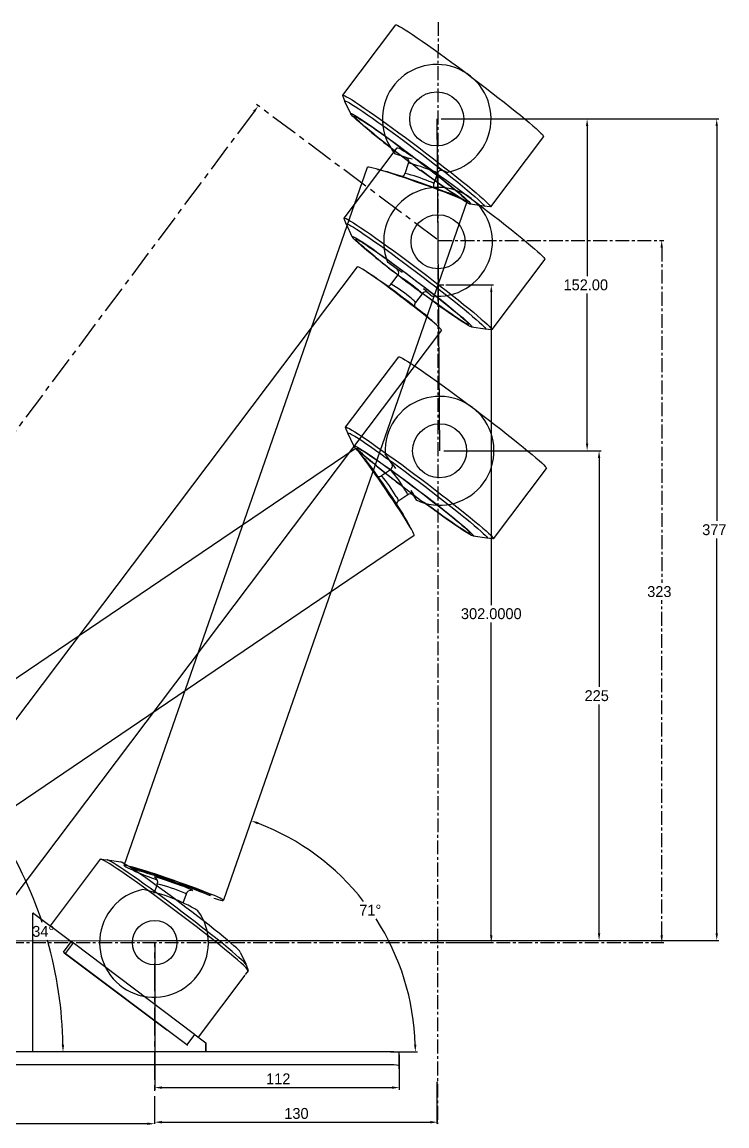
# Model space of a CAD drawing. Extents: x -89 to 462, y -117 to 423.
# Drawn here: x 138 to 462, y -84 to 423 of the extents above; entities that cross this region are included whole.
import ezdxf

# ---------------------------------------------------------------- set-up
doc = ezdxf.new("R2010")
doc.units = 0
doc.header["$MEASUREMENT"] = 0
doc.header["$PDSIZE"] = -1
doc.linetypes.add('CENTER', pattern=[10.16, 6.35, -1.27, 1.27, -1.27])
doc.linetypes.add('CENTERX2', pattern=[20.32, 12.7, -2.54, 2.54, -2.54])
doc.layers.get('0').update_dxf_attribs({"linetype": 'CONTINUOUS'})
doc.layers.get('DEFPOINTS').update_dxf_attribs({"linetype": 'CONTINUOUS'})
doc.dimstyles.new('ISO-25', dxfattribs={"dimtxt": 2.5, "dimasz": 2.5, "dimexe": 1.25, "dimexo": 0.625, "dimtad": 1, "dimdsep": 46, "dimtxsty": 'STANDARD', "dimcen": 2.5, "dimadec": 0, "dimazin": 0, "dimtfac": 1, "dimtmove": 2, "dimatfit": 3, "dimfxl": 1, "dimtolj": 1, "dimtzin": 0, "dimarcsym": 0})

# ---------------------------------------------------------------- blocks, each defined once
blk = doc.blocks.new('*D22')
at = {"color": 0}
for p, q in [((331.51, 225.93), (403.82, 225.93)), ((402.82, 222.63), (402.82, 117.49)), ((402.82, 4.3), (402.82, 109.44)), ((200.57, 1), (403.82, 1))]:
    blk.add_line(p, q, dxfattribs=at)
for points in [[(403.37, 222.63), (402.27, 222.63), (402.82, 225.93)], [(402.27, 4.3), (403.37, 4.3), (402.82, 1)]]:
    blk.add_solid(points, dxfattribs=at)
at = {"layer": 'DEFPOINTS', "color": 0}
for p in [(330.51, 225.93), (199.57, 1), (402.82, 1)]:
    blk.add_point(p, dxfattribs=at)
at = {"color": 0, "linetype": 'Continuous'}
blk.add_text('225', height=5, dxfattribs=at).set_placement((396.15, 110.96))
blk = doc.blocks.new('*D23')
at = {"color": 0, "linetype": 'CENTER'}
for p, q in [((329.02, 322.55), (432.59, 322.55)), ((431.59, 319.24), (431.59, 165.3)), ((431.59, 3.3), (431.59, 157.25)), ((0, 0), (432.59, 0))]:
    blk.add_line(p, q, dxfattribs=at)
at = {"color": 0}
for points in [[(432.15, 319.24), (431.04, 319.24), (431.59, 322.55)], [(431.04, 3.3), (432.15, 3.3), (431.59, 0)]]:
    blk.add_solid(points, dxfattribs=at)
at = {"layer": 'DEFPOINTS', "color": 0}
for p in [(328.02, 322.55), (-1, 0), (431.59, 0)]:
    blk.add_point(p, dxfattribs=at)
at = {"color": 0, "linetype": 'Continuous'}
blk.add_text('323', height=5, dxfattribs=at).set_placement((424.93, 158.77))
blk = doc.blocks.new('*D24')
at = {"color": 0}
for p, q in [((330.19, 378.39), (457.88, 378.39)), ((456.88, 375.09), (456.88, 193.72)), ((456.88, 4.3), (456.88, 185.67)), ((199.57, 1), (457.88, 1))]:
    blk.add_line(p, q, dxfattribs=at)
for points in [[(457.43, 375.09), (456.33, 375.09), (456.88, 378.39)], [(456.33, 4.3), (457.43, 4.3), (456.88, 1)]]:
    blk.add_solid(points, dxfattribs=at)
at = {"layer": 'DEFPOINTS', "color": 0}
for p in [(329.19, 378.39), (198.57, 1), (456.88, 1)]:
    blk.add_point(p, dxfattribs=at)
at = {"color": 0, "linetype": 'Continuous'}
blk.add_text('377', height=5, dxfattribs=at).set_placement((450.21, 187.19))
blk = doc.blocks.new('*D26')
at = {"color": 0}
for p, q in [((198.57, -82.28), (198.57, -81.46)), ((201.88, -82.46), (325.27, -82.46)), ((328.57, -82.28), (328.57, -81.46))]:
    blk.add_line(p, q, dxfattribs=at)
for points in [[(201.88, -81.91), (201.88, -83.02), (198.57, -82.46)], [(325.27, -83.02), (325.27, -81.91), (328.57, -82.46)]]:
    blk.add_solid(points, dxfattribs=at)
at = {"layer": 'DEFPOINTS', "color": 0}
for p in [(198.57, -83.28), (328.57, -82.46), (328.57, -83.28)]:
    blk.add_point(p, dxfattribs=at)
at = {"color": 0, "linetype": 'Continuous'}
blk.add_text('130', height=5, dxfattribs=at).set_placement((258.16, -80.94))
blk = doc.blocks.new('*D27')
at = {"color": 0}
for p, q in [((-1.43, -84.04), (-1.43, -84.18)), ((195.27, -83.18), (1.88, -83.18)), ((198.57, -82.28), (198.57, -82.18))]:
    blk.add_line(p, q, dxfattribs=at)
for points in [[(1.88, -82.63), (1.88, -83.73), (-1.43, -83.18)], [(195.27, -83.73), (195.27, -82.63), (198.57, -83.18)]]:
    blk.add_solid(points, dxfattribs=at)
at = {"layer": 'DEFPOINTS', "color": 0}
for p in [(-1.43, -83.04), (-1.43, -83.18), (198.57, -83.28)]:
    blk.add_point(p, dxfattribs=at)
at = {"color": 0, "linetype": 'Continuous'}
blk.add_text('200', height=5, dxfattribs=at).set_placement((92.74, -81.66))
blk = doc.blocks.new('*D28')
at = {"color": 0, "linetype": 'CENTERX2'}
for p, q in [((244.25, 381.76), (129.49, 228.16)), ((328.22, 323.15), (245.43, 385)), ((8.71, 66.52), (123.47, 220.12)), ((88.73, 2.62), (5.94, 64.48))]:
    blk.add_line(p, q, dxfattribs=at)
at = {"color": 0}
for points in [[(244.69, 381.43), (243.81, 382.09), (246.23, 384.4)], [(8.27, 66.85), (9.15, 66.19), (6.74, 63.88)]]:
    blk.add_solid(points, dxfattribs=at)
at = {"layer": 'DEFPOINTS', "color": 0}
for p in [(329.02, 322.55), (6.74, 63.88), (89.53, 2.02)]:
    blk.add_point(p, dxfattribs=at)
at = {"color": 0, "linetype": 'Continuous'}
blk.add_text('400', height=5, dxfattribs=at).set_placement((120.65, 221.64))
blk = doc.blocks.new('*D29')
at = {"color": 0}
for p, q in [((198.57, 0), (198.57, -67.59)), ((311.01, -51.46), (311.01, -67.59)), ((201.88, -66.59), (307.71, -66.59))]:
    blk.add_line(p, q, dxfattribs=at)
for points in [[(201.88, -66.04), (201.88, -67.14), (198.57, -66.59)], [(307.71, -67.14), (307.71, -66.04), (311.01, -66.59)]]:
    blk.add_solid(points, dxfattribs=at)
at = {"layer": 'DEFPOINTS', "color": 0}
for p in [(198.57, 1), (311.01, -50.46), (311.01, -66.59)]:
    blk.add_point(p, dxfattribs=at)
at = {"color": 0, "linetype": 'Continuous'}
blk.add_text('112', height=5, dxfattribs=at).set_placement((249.79, -65.07))
blk = doc.blocks.new('*D32')
at = {"color": 0}
blk.add_line((307.01, -50.19), (319.37, -50.19), dxfattribs=at)
for start, end in [(37.9451, 69.095), (1.6825, 32.911)]:
    blk.add_arc((205.92, -50.19), 112.45, start, end, dxfattribs=at)
for points in [[(246.24, 55.38), (245.86, 54.34), (242.95, 55.99)], [(317.77, -46.89), (318.87, -46.88), (318.37, -50.19)]]:
    blk.add_solid(points, dxfattribs=at)
at = {"layer": 'DEFPOINTS', "color": 0}
for p in [(342.06, 340.25), (230.22, 19.51), (308.97, -5.18), (116.01, -50.19), (306.01, -50.19)]:
    blk.add_point(p, dxfattribs=at)
at = {"color": 0, "linetype": 'Continuous'}
blk.add_text('71°', height=5, dxfattribs=at).set_placement((292.6, 12.44))
blk = doc.blocks.new('*D33')
at = {"color": 0}
for start, end in [(18.3383, 33.1109), (1.002, 15.7834)]:
    blk.add_arc((-32.36, -50.19), 188.81, start, end, dxfattribs=at)
for points in [[(126.25, 53.26), (125.33, 52.65), (123.96, 55.7)], [(155.87, -46.89), (156.97, -46.88), (156.45, -50.19)]]:
    blk.add_solid(points, dxfattribs=at)
at = {"layer": 'DEFPOINTS', "color": 0}
for p in [(317.86, 187.05), (36.63, -3.45), (152.74, -12.96), (116.01, -50.19), (306.01, -50.19)]:
    blk.add_point(p, dxfattribs=at)
at = {"color": 0, "linetype": 'Continuous'}
blk.add_text('34°', height=5, dxfattribs=at).set_placement((142.31, 2.69))
blk = doc.blocks.new('*D34')
at = {"color": 0}
for p, q in [((331.19, 378.39), (398.31, 378.39)), ((397.31, 375.09), (397.31, 306.18)), ((397.31, 229.23), (397.31, 298.13)), ((332.51, 225.93), (398.31, 225.93))]:
    blk.add_line(p, q, dxfattribs=at)
for points in [[(397.86, 375.09), (396.76, 375.09), (397.31, 378.39)], [(396.76, 229.23), (397.86, 229.23), (397.31, 225.93)]]:
    blk.add_solid(points, dxfattribs=at)
at = {"layer": 'DEFPOINTS', "color": 0}
for p in [(330.19, 378.39), (331.51, 225.93), (397.31, 225.93)]:
    blk.add_point(p, dxfattribs=at)
at = {"color": 0, "linetype": 'Continuous'}
blk.add_text('152.00', height=5, dxfattribs=at).set_placement((386.48, 299.66))
blk = doc.blocks.new('*D36')
at = {"color": 0, "lineweight": -2, "transparency": 16777216}
for p, q in [((332.45, 302.16), (354.27, 302.16)), ((353.27, 298.86), (353.27, 155.1)), ((353.27, 3.3), (353.27, 147.06)), ((332.45, 0), (354.27, 0))]:
    blk.add_line(p, q, dxfattribs=at)
at = {"color": 0, "transparency": 16777216}
for points in [[(352.72, 298.86), (353.82, 298.86), (353.27, 302.16)], [(352.72, 3.3), (353.82, 3.3), (353.27, 0)]]:
    blk.add_solid(points, dxfattribs=at)
at = {"layer": 'DEFPOINTS', "color": 0, "transparency": 16777216}
for p in [(331.45, 302.16), (331.45, 0), (353.27, 0)]:
    blk.add_point(p, dxfattribs=at)
at = {"color": 0, "transparency": 16777216, "insert": (353.27, 151.08), "char_height": 5, "attachment_point": 5}
blk.add_mtext('\\A1;302.0000', dxfattribs=at)

msp = doc.modelspace()

# ---------------------------------------------------------------- linework, layer by layer
at = {"color": 1, "linetype": 'Continuous'}
for p, q in [((285.00982, 389.23402), (309.38644, 421.53503)), ((286.01032, 386.45721), (285.01405, 389.07109)), ((288.70847, 380.66394), (286.02731, 386.41727)), ((377.23403, 370.33244), (352.85741, 338.03144)), ((184.61626, 35.40742), (296.45152, 356.14851)), ((313.63214, 353.33215), (315.27678, 358.04893)), ((328.49623, 353.4396), (326.8516, 348.72282)), ((342.05865, 340.24632), (230.22339, 19.50523)), ((349.8696, 338.23737), (343.60153, 339.23775)), ((352.69957, 337.99082), (349.91267, 338.23198)), ((150.62978, 7.70993), (173.71752, 38.30306)), ((173.87536, 38.34367), (176.66225, 38.10252)), ((176.70533, 38.09713), (182.97339, 37.09674)), ((188.60475, 33.46795), (188.53313, 34.0217)), ((188.53488, 34.04108), (188.56997, 34.14172)), ((198.36538, 22.7496), (199.82331, 26.93092)), ((213.04277, 22.32159), (211.58484, 18.14027)), ((142.50944, -50.18656), (142.51111, 13.56782)), ((143.08457, 13.38724), (159.4451, 1.07694)), ((156.64073, -4.34811), (160.24416, 0.42674)), ((159.84843, 0.45083), (159.82525, 0.46828)), ((159.84843, 0.45083), (159.832, 0.42906)), ((156.93073, -3.91399), (156.93073, -3.96383)), ((157.02815, -4.60615), (204.15733, -40.06799)), ((161.04237, -0.12126), (157.43148, -4.90598)), ((213.33597, -46.9707), (157.43148, -4.90598)), ((159.64192, -0.32144), (159.64192, -0.37128)), ((216.94686, -42.18598), (161.04237, -0.12126)), ((237.86645, -4.32944), (240.54761, -10.08277)), ((240.56461, -10.12271), (241.56087, -12.7366)), ((240.00923, -14.96118), (218.54943, -43.39717)), ((241.56511, -12.89953), (240.22281, -14.67817)), ((216.94686, -42.18598), (213.33597, -46.9707)), ((217.23338, -42.40755), (222.10849, -46.07345)), ((306.00923, -50.18656), (116.00923, -50.18656)), ((222.10849, -46.07345), (222.10354, -50.18656)), ((222.10849, -46.39972), (222.10393, -50.18656)), ((222.13799, -46.47264), (222.10836, -46.5119)), ((222.10849, -46.07345), (222.10849, -46.39972)), ((222.13799, -50.18656), (222.13799, -46.47264)), ((306.00923, -56.17768), (116.00923, -56.17768))]:
    msp.add_line(p, q, dxfattribs=at)
at = {"linetype": 'CENTER'}
msp.add_line((328.78892, 422.86276), (328.57309, -83.27829), dxfattribs=at)
at = {"color": 3}
for p, q in [((328.18799, 378.38866), (329.51381, 225.92817)), ((328.8509, 302.15841), (331.44508, 302.15841)), ((328.72717, 1), (66.72749, 0.58672))]:
    msp.add_line(p, q, dxfattribs=at)
at = {"color": 7, "linetype": 'Continuous'}
for p, q in [((285.63935, 332.79341), (310.01598, 365.09442)), ((286.63985, 330.0166), (285.64358, 332.63048)), ((289.33801, 324.22333), (286.65685, 329.97666)), ((87.18083, 39.35173), (291.79794, 310.48603)), ((377.86356, 313.89183), (353.48694, 281.59082)), ((307.29263, 302.54752), (310.3017, 306.53479)), ((321.4766, 298.10142), (318.46753, 294.11415)), ((330.35133, 281.39091), (125.73422, 10.25661)), ((350.49913, 281.79675), (344.23107, 282.79714)), ((353.3291, 281.55021), (350.5422, 281.79136)), ((328.57309, -83.27829), (328.37309, -83.00608))]:
    msp.add_line(p, q, dxfattribs=at)
at = {"color": 1}
for p, q in [((314.0821, 360.61388), (308.9586, 362.41271)), ((330.85549, 354.82578), (333.3499, 353.72215))]:
    msp.add_line(p, q, dxfattribs=at)
for p, q in [((309.94921, 309.34227), (305.62191, 312.6226)), ((324.14686, 298.69918), (326.18391, 296.8852))]:
    msp.add_line(p, q)
at = {"color": 4, "linetype": 'Continuous'}
for p, q in [((286.33564, 236.77353), (310.71227, 269.07454)), ((287.33614, 233.99672), (286.33988, 236.6106)), ((290.0343, 228.20345), (287.35314, 233.95678)), ((9.5445, 36.53807), (290.77632, 227.03908)), ((302.87595, 214.52091), (307.01171, 217.32239)), ((378.55986, 217.87195), (354.18323, 185.57094)), ((314.86328, 205.73132), (310.72751, 202.92984)), ((317.86423, 187.04989), (36.6324, -3.45112)), ((351.19543, 185.77688), (344.92736, 186.77726)), ((354.02539, 185.53033), (351.2385, 185.77148))]:
    msp.add_line(p, q, dxfattribs=at)
at = {"color": 4}
for p, q in [((307.58501, 220.09323), (304.54936, 224.59555)), ((317.58347, 205.43447), (318.92534, 203.05971))]:
    msp.add_line(p, q, dxfattribs=at)
at = {"linetype": 'CENTERX2'}
msp.add_line((198.57309, -83.27829), (198.57309, 0), dxfattribs=at)
at = {"color": 2, "linetype": 'Continuous'}
msp.add_line((311.00923, -57.94026), (311.00923, -50.45845), dxfattribs=at)
at = {"color": 8, "linetype": 'Continuous'}
msp.add_line((328.27309, -64.07201), (328.27309, -83.00608), dxfattribs=at)
at = {"color": 1, "linetype": 'Continuous', "flags": 128}
for points in [[(309.38644, 421.53503), (309.41553, 421.55941), (309.71885, 421.54054), (310.30051, 421.30948), (311.15571, 420.86816), (312.27735, 420.22022), (313.65614, 419.37103), (315.28065, 418.32764), (317.13742, 417.09868), (319.21107, 415.69434), (321.48442, 414.12626), (323.93861, 412.40743), (326.55333, 410.5521), (329.3069, 408.57563), (332.17651, 406.49441), (335.13837, 404.32568), (338.16795, 402.08741), (341.24014, 399.79815), (344.32948, 397.47687), (347.41038, 395.1428), (350.4573, 392.81528), (353.445, 390.51361), (356.34872, 388.25685), (359.1444, 386.0637), (361.80887, 383.95233), (364.32006, 381.94025), (366.65715, 380.04413), (368.80078, 378.27967), (370.73319, 376.66149), (372.43836, 375.20302), (373.90217, 373.91632), (375.11249, 372.81207), (376.05928, 371.89941), (376.7347, 371.18591), (377.13316, 370.67747), (377.25135, 370.37832), (377.23403, 370.33244)], [(285.01405, 389.07109), (285.0389, 389.2584), (285.34222, 389.23953), (285.92389, 389.00848), (286.77909, 388.56715), (287.90073, 387.91921), (289.27952, 387.07002), (290.90403, 386.02663), (292.7608, 384.79767), (294.83445, 383.39333), (297.10779, 381.82525), (299.56199, 380.10643), (302.17671, 378.25109), (304.93028, 376.27462), (307.79988, 374.1934), (310.76175, 372.02467), (313.79133, 369.7864), (316.86352, 367.49714), (319.95286, 365.17586), (323.03376, 362.84179), (326.08068, 360.51427), (329.06838, 358.2126), (331.9721, 355.95584), (334.76778, 353.76269), (337.43225, 351.65133), (339.94343, 349.63924), (342.28053, 347.74312), (344.42416, 345.97866), (346.35657, 344.36049), (348.06174, 342.90201), (349.52555, 341.61531), (350.73586, 340.51106), (351.68266, 339.5984), (352.35808, 338.8849), (352.75654, 338.37646), (352.87472, 338.07731), (352.71167, 337.98992), (352.69957, 337.99082)], [(286.02731, 386.41727), (285.99217, 386.5201), (286.09156, 386.64974), (286.47167, 386.56664), (287.12914, 386.27152), (288.0582, 385.76697), (289.2507, 385.05742), (290.69614, 384.14912), (292.38183, 383.05005), (294.29295, 381.76986), (296.41271, 380.3198), (298.72248, 378.71263), (301.20195, 376.96245), (303.82935, 375.08466), (306.58158, 373.09575), (309.43445, 371.0132), (312.3629, 368.85532), (315.34118, 366.64106), (318.34313, 364.38989), (321.34237, 362.12159), (324.31253, 359.8561), (327.22751, 357.61332), (330.0617, 355.41296), (332.79019, 353.27437), (335.389, 351.21632), (337.8353, 349.25692), (340.10758, 347.41337), (342.18588, 345.70189), (344.05193, 344.13751), (345.68933, 342.73397), (347.0837, 341.50362), (348.22278, 340.45727), (349.09656, 339.6041), (349.69735, 338.95163), (350.0199, 338.50557), (350.06134, 338.26986), (349.8696, 338.23737)], [(298.20627, 372.18992), (296.19025, 373.83827), (294.37986, 375.34513), (292.79366, 376.69501), (291.44794, 377.87408), (290.3565, 378.87023), (289.53054, 379.67325), (288.97854, 380.27488), (288.70616, 380.66896), (288.7162, 380.85145), (289.00855, 380.82047), (289.58022, 380.57634), (290.42533, 380.12156), (291.53522, 379.46081), (292.8985, 378.60085), (294.50117, 377.55053), (296.3268, 376.3206), (298.35665, 374.9237), (300.56989, 373.37416), (302.9438, 371.68788), (305.45404, 369.88216), (308.07484, 367.97553), (310.7793, 365.98756), (313.53968, 363.93864), (316.32766, 361.8498), (319.11461, 359.74248), (321.87196, 357.63829), (324.57139, 355.55884), (327.18521, 353.52545), (329.68661, 351.559), (332.0499, 349.67966), (334.25085, 347.90671), (336.26687, 346.25836), (338.07726, 344.7515), (339.66346, 343.40162), (341.00918, 342.22255), (342.10062, 341.2264), (342.92658, 340.42338), (343.47858, 339.82175), (343.75096, 339.42766), (343.74092, 339.24518), (343.44857, 339.27616), (342.8769, 339.52029), (342.03179, 339.97507), (340.9219, 340.63582), (339.55862, 341.49577), (337.95595, 342.5461), (336.13032, 343.77603), (334.10047, 345.17293), (331.88723, 346.72247), (329.51332, 348.40875), (327.00308, 350.21447), (324.38228, 352.1211), (321.67782, 354.10907), (320.79878, 354.75943)], [(299.25104, 371.48606), (297.29182, 373.0884), (295.54008, 374.54788), (294.01501, 375.8485), (292.73331, 376.97601), (291.70903, 377.91805), (290.95339, 378.66431), (290.47468, 379.20661), (290.27812, 379.53901), (290.36589, 379.65786), (290.73701, 379.56186), (291.38742, 379.25208), (292.31, 378.73189), (293.49464, 378.007), (294.92835, 377.08535), (296.59543, 375.97704), (298.47762, 374.69421), (300.55429, 373.25092), (302.80269, 371.66297), (305.19819, 369.94778), (307.71453, 368.12412), (310.32416, 366.21199), (312.99848, 364.23232), (315.70819, 362.20681), (318.4236, 360.15766), (321.11496, 358.1073), (323.75279, 356.07821), (326.30817, 354.09262), (328.75313, 352.17228), (331.06086, 350.33823), (333.20608, 348.61057), (335.1653, 347.00822), (336.91704, 345.54875), (338.44211, 344.24813), (339.72381, 343.12062), (340.74809, 342.17858), (341.50373, 341.43232), (341.98244, 340.89002), (342.179, 340.55762), (342.09123, 340.43877), (341.72011, 340.53476), (341.0697, 340.84455), (340.14712, 341.36474), (338.96248, 342.08963), (337.52877, 343.01128), (335.86169, 344.11959), (333.9795, 345.40242), (331.90283, 346.84571), (329.65443, 348.43365), (327.25894, 350.14885), (324.74259, 351.97251), (322.13296, 353.88464), (320.8636, 354.82183)], [(314.14807, 360.48817), (314.09599, 360.52531), (314.0821, 360.61388), (314.41466, 360.58033), (314.51044, 360.56136)], [(314.52234, 360.28542), (314.45575, 360.31824), (314.14807, 360.48817)], [(316.18866, 350.36487), (313.48699, 351.27886), (310.86944, 352.14792), (308.37418, 352.95937), (306.03758, 353.70138), (303.89372, 354.36313), (301.97386, 354.93497), (300.30601, 355.40857), (298.91447, 355.777), (297.81955, 356.03491), (297.0372, 356.17854), (296.57884, 356.20577), (296.45152, 356.14851)], [(300.97656, 355.22142), (301.08278, 355.21522), (301.7008, 355.11772), (302.63501, 354.90515), (303.86875, 354.58129), (305.37999, 354.15193), (307.14176, 353.62473), (309.12263, 353.0091), (311.28726, 352.31602), (313.597, 351.55786), (316.01064, 350.74814), (318.48512, 349.90133), (320.97627, 349.03253), (323.43965, 348.15724), (325.83128, 347.29109), (328.1085, 346.44953), (330.23066, 345.64758), (332.1599, 344.89954)], [(328.35009, 355.9132), (329.48075, 355.4567), (330.32744, 355.08921), (330.85549, 354.82578), (331.04328, 354.6772), (330.90153, 354.64783)], [(342.05828, 340.21404), (342.05865, 340.24632), (341.85381, 340.45133), (341.31942, 340.76883), (340.46327, 341.19419), (339.29786, 341.72119), (337.84018, 342.34217), (336.11147, 343.04805), (334.13696, 343.82856), (331.94543, 344.6723), (329.56884, 345.56698), (327.04185, 346.49954), (324.4013, 347.45639), (321.68571, 348.42358), (318.93466, 349.38699), (316.18829, 350.33259)], [(330.90153, 354.64783), (330.88312, 354.64954), (330.41569, 354.7361)], [(239.38951, -10.36943), (238.16633, -9.25587), (236.69021, -7.96036), (234.97338, -6.49364), (233.03007, -4.86787), (230.87638, -3.0965), (228.53015, -1.19423), (226.01084, 0.82319), (223.33931, 2.93905), (220.5377, 5.13579), (217.62923, 7.39524), (214.63799, 9.69865), (211.58878, 12.02695), (208.50686, 14.36084), (205.41776, 16.68098), (202.34709, 18.96815), (199.3203, 21.20339), (196.36245, 23.36819), (193.49806, 25.4446), (190.75086, 27.41542), (188.14363, 29.26432), (185.69796, 30.97598), (183.43412, 32.53621), (181.37087, 33.93208), (179.5253, 35.15204), (177.91271, 36.18596), (176.54646, 37.02529), (175.43788, 37.66306), (174.59614, 38.094), (174.02822, 38.31453), (173.73884, 38.32283), (173.71752, 38.30306)], [(238.51461, -7.88785), (237.3216, -6.80246), (235.87567, -5.5352), (234.18951, -4.09719), (232.27796, -2.50107), (230.1578, -0.76088), (227.84768, 1.1081), (225.36788, 3.08945), (222.74021, 5.16574), (219.98776, 7.31873), (217.13471, 9.52951), (214.20614, 11.77864), (211.22778, 14.04635), (208.22581, 16.31273), (205.22661, 18.55785), (202.25654, 20.76198), (199.34169, 22.90576), (196.50769, 24.97034), (193.77943, 26.93757), (191.1809, 28.79018), (188.73493, 30.51188), (186.46301, 32.08753), (184.38512, 33.50331), (182.51951, 34.74675), (180.88257, 35.80693), (179.4887, 36.67454), (178.35014, 37.34196), (177.4769, 37.80331), (176.87665, 38.05454), (176.66225, 38.10252)], [(236.11843, -2.4422), (235.00032, -1.42676), (233.62923, -0.22957), (232.01922, 1.1371), (230.18682, 2.65922), (228.15083, 4.32117), (225.93214, 6.1059), (223.55353, 7.99509), (221.03938, 9.96935), (218.41552, 12.00844), (215.70885, 14.09143), (212.94716, 16.19693), (210.15878, 18.30335), (207.37232, 20.38907), (204.61638, 22.43269), (201.91924, 24.41324), (199.30857, 26.31039), (196.81117, 28.10468), (194.45265, 29.7777), (192.25723, 31.31228), (190.24742, 32.69267), (188.44386, 33.9047), (186.86505, 34.93595), (185.52718, 35.77582), (184.444, 36.41571), (183.62661, 36.84903), (183.0834, 37.07136), (182.97339, 37.09674)], [(204.35339, 29.62378), (201.65173, 30.53777), (199.03418, 31.40683), (196.53891, 32.21828), (194.20231, 32.96029), (192.05845, 33.62204), (190.1386, 34.19389), (188.47074, 34.66748), (187.07921, 35.03592), (185.98428, 35.29383), (185.20194, 35.43745), (184.74358, 35.46469), (184.61589, 35.37515), (184.82073, 35.17013), (185.35512, 34.85263), (186.21127, 34.42728), (187.37668, 33.90027), (188.73671, 33.32001)], [(204.86129, 29.26478), (202.37086, 30.1065), (199.97054, 30.90093), (197.70314, 31.63388), (195.60914, 32.29229), (193.7259, 32.86441), (192.08703, 33.34001), (190.72178, 33.71062), (189.6545, 33.96962), (188.90424, 34.11239), (188.4844, 34.13639), (188.40245, 34.04118), (188.54841, 33.90353)], [(224.62962, 21.84726), (223.43894, 22.36987), (221.9624, 22.98325), (220.22635, 23.67644), (218.26177, 24.43709), (216.10371, 25.25162), (213.79069, 26.10549), (211.36398, 26.98347), (208.86689, 27.86988), (206.34397, 28.74892), (203.84025, 29.60489), (201.40041, 30.42251), (199.06799, 31.18721), (196.8846, 31.88533), (194.88922, 32.50441), (193.11744, 33.03341), (191.60089, 33.46288), (190.36663, 33.78517), (189.43669, 33.99452), (188.82765, 34.0872), (188.5504, 34.06154), (188.53313, 34.0217)], [(224.25003, 21.4457), (223.07424, 21.96177), (221.61616, 22.56748), (219.90181, 23.25201), (217.96178, 24.00316), (215.8307, 24.8075), (213.54659, 25.6507), (211.15021, 26.5177), (208.68433, 27.39304), (206.19295, 28.26108), (203.72053, 29.10635), (201.31119, 29.91376), (199.00792, 30.66889), (196.85183, 31.35828), (194.88139, 31.96963), (193.13176, 32.49201), (191.63417, 32.91612), (190.41534, 33.23438), (189.49702, 33.44111), (188.89559, 33.53263), (188.6218, 33.5073), (188.68053, 33.36557), (189.07072, 33.10997), (189.78542, 32.74507), (190.81187, 32.27737), (192.13175, 31.71523), (193.72152, 31.06866), (195.55279, 30.34922), (197.5929, 29.56973), (199.67373, 28.79277)], [(215.35881, 24.38063), (214.48957, 24.75653), (213.34277, 25.21933), (211.96249, 25.75125), (210.40175, 26.33185), (208.72055, 26.93881), (206.98349, 27.54882), (205.25732, 28.13842), (203.60838, 28.68497), (202.10004, 29.16745), (200.79026, 29.56733), (199.72938, 29.86924), (198.95816, 30.06157), (198.50625, 30.13694), (198.391, 30.09245), (198.48975, 30.00613)], [(225.69798, 20.40004), (226.36854, 20.2129), (227.76007, 19.84446), (228.855, 19.58655), (229.63734, 19.44293), (230.0957, 19.41569), (230.22339, 19.50523), (230.01854, 19.71024), (229.48415, 20.02774), (228.62801, 20.4531), (227.4626, 20.98011), (226.00491, 21.60108), (224.27621, 22.30697), (222.3017, 23.08747), (220.11017, 23.93121), (217.73358, 24.82589), (215.20658, 25.75845), (212.56604, 26.7153), (209.85044, 27.68249), (207.0994, 28.6459), (204.35302, 29.5915)], [(213.04281, 22.3217), (212.91146, 22.43618), (212.45647, 22.66308)], [(215.98104, 23.90264), (216.02769, 23.89895), (216.14294, 23.94344), (215.91708, 24.10609), (215.35881, 24.38063)], [(213.62361, -47.19079), (213.49177, -47.08898), (213.33597, -46.9707)], [(222.13799, -46.47264), (222.12264, -46.45049), (222.10845, -46.43577)]]:
    msp.add_lwpolyline(points, dxfattribs=at)
at = {"color": 7, "linetype": 'Continuous', "flags": 128}
for points in [[(310.01598, 365.09442), (310.04506, 365.1188), (310.34838, 365.09993), (310.93005, 364.86887), (311.78524, 364.42755), (312.90688, 363.77961), (314.28567, 362.93042), (315.91018, 361.88702), (317.76696, 360.65807), (319.84061, 359.25373), (322.11395, 357.68565), (324.56815, 355.96682), (327.18286, 354.11149), (329.93644, 352.13502), (332.80604, 350.0538), (335.76791, 347.88507), (338.79748, 345.6468), (341.86967, 343.35754), (344.95902, 341.03625), (348.03991, 338.70218), (351.08684, 336.37467), (354.07454, 334.073), (356.97825, 331.81623), (359.77393, 329.62308), (362.4384, 327.51172), (364.94959, 325.49964), (367.28668, 323.60352), (369.43031, 321.83906), (371.36272, 320.22088), (373.0679, 318.76241), (374.53171, 317.47571), (375.74202, 316.37146), (376.68881, 315.4588), (377.36424, 314.7453), (377.76269, 314.23686), (377.88088, 313.93771), (377.86356, 313.89183)], [(285.64358, 332.63048), (285.66844, 332.81779), (285.97176, 332.79892), (286.55342, 332.56786), (287.40862, 332.12654), (288.53026, 331.4786), (289.90905, 330.62941), (291.53356, 329.58602), (293.39033, 328.35706), (295.46398, 326.95272), (297.73732, 325.38464), (300.19152, 323.66581), (302.80624, 321.81048), (305.55981, 319.83401), (308.42942, 317.75279), (311.39128, 315.58406), (314.42086, 313.34579), (317.49305, 311.05653), (320.58239, 308.73525), (323.66329, 306.40118), (326.71021, 304.07366), (329.69791, 301.77199), (332.60163, 299.51522), (335.39731, 297.32208), (338.06178, 295.21071), (340.57297, 293.19863), (342.91006, 291.30251), (345.05369, 289.53805), (346.9861, 287.91987), (348.69127, 286.4614), (350.15508, 285.1747), (351.3654, 284.07045), (352.31219, 283.15779), (352.98761, 282.44429), (353.38607, 281.93585), (353.50426, 281.6367), (353.3412, 281.54931), (353.3291, 281.55021)], [(286.65685, 329.97666), (286.62171, 330.07949), (286.7211, 330.20913), (287.1012, 330.12603), (287.75867, 329.8309), (288.68774, 329.32635), (289.88023, 328.61681), (291.32567, 327.70851), (293.01136, 326.60944), (294.92248, 325.32925), (297.04224, 323.87919), (299.35201, 322.27201), (301.83149, 320.52184), (304.45888, 318.64404), (307.21111, 316.65513), (310.06399, 314.57259), (312.99243, 312.4147), (315.97072, 310.20045), (318.97267, 307.94928), (321.9719, 305.68098), (324.94206, 303.41549), (327.85704, 301.17271), (330.69123, 298.97235), (333.41972, 296.83375), (336.01853, 294.77571), (338.46483, 292.81631), (340.73711, 290.97276), (342.81541, 289.26128), (344.68146, 287.6969), (346.31886, 286.29336), (347.71323, 285.06301), (348.85231, 284.01666), (349.72609, 283.16349), (350.32689, 282.51102), (350.64943, 282.06496), (350.69088, 281.82925), (350.49913, 281.79675)], [(298.8358, 315.74931), (296.81979, 317.39766), (295.00939, 318.90451), (293.42319, 320.2544), (292.07747, 321.43347), (290.98603, 322.42962), (290.16007, 323.23263), (289.60807, 323.83427), (289.33569, 324.22835), (289.34573, 324.41084), (289.63808, 324.37986), (290.20975, 324.13573), (291.05486, 323.68095), (292.16475, 323.0202), (293.52803, 322.16024), (295.13071, 321.10991), (296.95634, 319.87999), (298.98618, 318.48309), (301.19942, 316.93355), (303.57334, 315.24727), (306.08357, 313.44155), (308.70437, 311.53492), (311.40884, 309.54694), (314.16922, 307.49803), (316.95719, 305.40919), (319.74415, 303.30187), (322.50149, 301.19768), (325.20092, 299.11823), (327.81475, 297.08484), (330.31614, 295.11839), (332.67944, 293.23904), (334.88039, 291.4661), (336.8964, 289.81774), (338.7068, 288.31089), (340.29299, 286.96101), (341.63872, 285.78194), (342.73016, 284.78579), (343.55612, 283.98277), (344.10812, 283.38114), (344.3805, 282.98705), (344.37046, 282.80457), (344.0781, 282.83555), (343.50644, 283.07968), (342.66132, 283.53445), (341.55143, 284.19521), (340.18815, 285.05516), (338.58548, 286.10549), (336.75985, 287.33541), (334.73, 288.73231), (332.51677, 290.28186), (330.14285, 291.96814), (327.63261, 293.77386), (325.01182, 295.68049), (322.30735, 297.66846), (321.42831, 298.31882)], [(299.88057, 315.04544), (297.92136, 316.64779), (296.16961, 318.10727), (294.64454, 319.40789), (293.36284, 320.5354), (292.33856, 321.47744), (291.58293, 322.2237), (291.10421, 322.766), (290.90766, 323.09839), (290.99542, 323.21725), (291.36654, 323.12125), (292.01696, 322.81146), (292.93954, 322.29128), (294.12417, 321.56639), (295.55788, 320.64474), (297.22496, 319.53643), (299.10715, 318.2536), (301.18382, 316.8103), (303.43222, 315.22236), (305.82772, 313.50717), (308.34407, 311.68351), (310.9537, 309.77137), (313.62801, 307.79171), (316.33772, 305.7662), (319.05313, 303.71704), (321.74449, 301.66669), (324.38232, 299.6376), (326.93771, 297.65201), (329.38266, 295.73167), (331.69039, 293.89762), (333.83562, 292.16996), (335.79483, 290.56761), (337.54657, 289.10813), (339.07165, 287.80752), (340.35334, 286.68001), (341.37762, 285.73797), (342.13326, 284.99171), (342.61198, 284.44941), (342.80853, 284.11701), (342.72076, 283.99816), (342.34964, 284.09415), (341.69923, 284.40394), (340.77665, 284.92413), (339.59202, 285.64902), (338.1583, 286.57067), (336.49122, 287.67898), (334.60904, 288.96181), (332.53237, 290.4051), (330.28397, 291.99304), (327.88847, 293.70824), (325.37212, 295.53189), (322.76249, 297.44403), (321.49313, 298.38122)], [(308.81853, 298.94028), (306.52614, 300.63714), (304.30008, 302.26548), (302.17281, 303.80155), (300.17535, 305.22297), (298.33682, 306.50899), (296.68404, 307.64088), (295.24111, 308.60212), (294.02906, 309.37869), (293.06558, 309.95927), (292.36471, 310.3354), (291.93667, 310.50159), (291.79794, 310.48603)], [(295.82223, 308.21876), (295.92145, 308.18035), (296.48, 307.89841), (297.30435, 307.41017), (298.3798, 306.72433), (299.68717, 305.85313), (301.20311, 304.81212), (302.90058, 303.61987), (304.74929, 302.29766), (306.71624, 300.86909), (308.76634, 299.35965), (310.863, 297.79627), (312.9688, 296.20685), (315.04617, 294.61976), (317.05805, 293.06332), (318.96851, 291.5653), (320.74348, 290.15244), (322.35128, 288.84994)], [(310.26783, 308.89486), (310.21447, 308.94647), (309.97355, 309.2024)], [(330.3411, 281.3603), (330.35133, 281.39091), (330.21905, 281.64878), (329.80744, 282.11457), (329.12253, 282.7815), (328.17428, 283.63984), (326.97653, 284.67708), (325.54675, 285.87809), (323.90579, 287.22535), (322.07756, 288.69923), (320.08874, 290.27822), (317.96833, 291.9393), (315.74724, 293.65826), (313.45787, 295.41002), (311.13359, 297.16904), (308.8083, 298.90967)], [(324.13623, 298.51568), (324.11924, 298.52294), (323.70071, 298.74838)]]:
    msp.add_lwpolyline(points, dxfattribs=at)
at = {"color": 8, "linetype": 'Continuous', "flags": 128}
for points in [[(309.97355, 309.2024), (309.93533, 309.2537), (309.94921, 309.34227), (310.25555, 309.20857), (310.34093, 309.1612)], [(322.09439, 300.50109), (323.03113, 299.72051), (323.72475, 299.11156), (324.14686, 298.69918), (324.28017, 298.50026), (324.13623, 298.51568)]]:
    msp.add_lwpolyline(points, dxfattribs=at)
at = {"color": 4, "linetype": 'Continuous', "flags": 128}
for points in [[(310.71227, 269.07454), (310.74135, 269.09892), (311.04467, 269.08005), (311.62634, 268.84899), (312.48154, 268.40767), (313.60318, 267.75973), (314.98197, 266.91054), (316.60648, 265.86715), (318.46325, 264.63819), (320.5369, 263.23385), (322.81024, 261.66577), (325.26444, 259.94694), (327.87916, 258.09161), (330.63273, 256.11514), (333.50234, 254.03392), (336.4642, 251.86519), (339.49378, 249.62692), (342.56597, 247.33766), (345.65531, 245.01637), (348.73621, 242.68231), (351.78313, 240.35479), (354.77083, 238.05312), (357.67455, 235.79635), (360.47023, 233.60321), (363.1347, 231.49184), (365.64588, 229.47976), (367.98298, 227.58364), (370.12661, 225.81918), (372.05902, 224.201), (373.76419, 222.74253), (375.228, 221.45583), (376.43832, 220.35158), (377.38511, 219.43892), (378.06053, 218.72542), (378.45899, 218.21698), (378.57718, 217.91783), (378.55986, 217.87195)], [(286.33988, 236.6106), (286.36473, 236.79791), (286.66805, 236.77904), (287.24972, 236.54798), (288.10491, 236.10666), (289.22655, 235.45872), (290.60534, 234.60953), (292.22985, 233.56614), (294.08663, 232.33718), (296.16028, 230.93284), (298.43362, 229.36476), (300.88782, 227.64593), (303.50253, 225.7906), (306.2561, 223.81413), (309.12571, 221.73291), (312.08758, 219.56418), (315.11715, 217.32591), (318.18934, 215.03665), (321.27869, 212.71537), (324.35958, 210.3813), (327.40651, 208.05378), (330.3942, 205.75211), (333.29792, 203.49535), (336.0936, 201.3022), (338.75807, 199.19083), (341.26926, 197.17875), (343.60635, 195.28263), (345.74998, 193.51817), (347.68239, 191.89999), (349.38757, 190.44152), (350.85138, 189.15482), (352.06169, 188.05057), (353.00848, 187.13791), (353.68391, 186.42441), (354.08236, 185.91597), (354.20055, 185.61682), (354.03749, 185.52943), (354.02539, 185.53033)], [(287.35314, 233.95678), (287.318, 234.05961), (287.41739, 234.18925), (287.79749, 234.10615), (288.45496, 233.81102), (289.38403, 233.30647), (290.57652, 232.59693), (292.02197, 231.68863), (293.70765, 230.58956), (295.61878, 229.30937), (297.73853, 227.85931), (300.0483, 226.25213), (302.52778, 224.50196), (305.15518, 222.62416), (307.90741, 220.63525), (310.76028, 218.55271), (313.68873, 216.39482), (316.66701, 214.18057), (319.66896, 211.9294), (322.66819, 209.6611), (325.63835, 207.39561), (328.55333, 205.15283), (331.38752, 202.95247), (334.11601, 200.81387), (336.71483, 198.75583), (339.16112, 196.79643), (341.4334, 194.95288), (343.5117, 193.2414), (345.37775, 191.67702), (347.01516, 190.27348), (348.40952, 189.04313), (349.5486, 187.99678), (350.42238, 187.14361), (351.02318, 186.49114), (351.34572, 186.04508), (351.38717, 185.80937), (351.19543, 185.77688)], [(299.53209, 219.72943), (297.51608, 221.37778), (295.70568, 222.88463), (294.11949, 224.23452), (292.77376, 225.41359), (291.68232, 226.40974), (290.85636, 227.21275), (290.30436, 227.81439), (290.03198, 228.20847), (290.04202, 228.39096), (290.33438, 228.35998), (290.90604, 228.11585), (291.75116, 227.66107), (292.86105, 227.00032), (294.22433, 226.14036), (295.827, 225.09004), (297.65263, 223.86011), (299.68248, 222.46321), (301.89571, 220.91367), (304.26963, 219.22739), (306.77987, 217.42167), (309.40066, 215.51504), (312.10513, 213.52706), (314.86551, 211.47815), (317.65348, 209.38931), (320.44044, 207.28199), (323.19778, 205.1778), (325.89722, 203.09835), (328.51104, 201.06496), (331.01243, 199.09851), (333.37573, 197.21917), (335.57668, 195.44622), (337.59269, 193.79786), (339.40309, 192.29101), (340.98929, 190.94113), (342.33501, 189.76206), (343.42645, 188.76591), (344.25241, 187.96289), (344.80441, 187.36126), (345.07679, 186.96717), (345.06675, 186.78469), (344.7744, 186.81567), (344.20273, 187.0598), (343.35762, 187.51457), (342.24773, 188.17533), (340.88445, 189.03528), (339.28177, 190.08561), (337.45614, 191.31554), (335.4263, 192.71243), (333.21306, 194.26198), (330.83914, 195.94826), (328.32891, 197.75398), (325.70811, 199.66061), (323.00364, 201.64858), (322.12461, 202.29894)], [(303.1548, 210.61415), (301.53344, 212.96054), (299.95273, 215.22067), (298.4357, 217.36157), (297.00448, 219.35202), (295.67995, 221.163), (294.48141, 222.7681), (293.42634, 224.14392), (292.53013, 225.27038), (291.80585, 226.13107), (291.26405, 226.71344), (290.91265, 227.00899), (290.77632, 227.03908)], [(300.57686, 219.02556), (298.61765, 220.62791), (296.86591, 222.08739), (295.34083, 223.38801), (294.05914, 224.51552), (293.03486, 225.45756), (292.27922, 226.20382), (291.8005, 226.74612), (291.60395, 227.07851), (291.69172, 227.19737), (292.06284, 227.10137), (292.71325, 226.79158), (293.63583, 226.2714), (294.82046, 225.54651), (296.25418, 224.62486), (297.92126, 223.51655), (299.80344, 222.23372), (301.88011, 220.79043), (304.12851, 219.20248), (306.52401, 217.48729), (309.04036, 215.66363), (311.64999, 213.7515), (314.32431, 211.77183), (317.03402, 209.74632), (319.74943, 207.69716), (322.44079, 205.64681), (325.07861, 203.61772), (327.634, 201.63213), (330.07895, 199.71179), (332.38668, 197.87774), (334.53191, 196.15008), (336.49112, 194.54773), (338.24287, 193.08826), (339.76794, 191.78764), (341.04964, 190.66013), (342.07392, 189.71809), (342.82955, 188.97183), (343.30827, 188.42953), (343.50482, 188.09713), (343.41706, 187.97828), (343.04594, 188.07427), (342.39552, 188.38406), (341.47294, 188.90425), (340.28831, 189.62914), (338.8546, 190.55079), (337.18751, 191.6591), (335.30533, 192.94193), (333.22866, 194.38522), (330.98026, 195.97316), (328.58476, 197.68836), (326.06841, 199.51201), (323.45878, 201.42415), (322.18943, 202.36134)], [(293.85247, 223.59339), (293.93397, 223.52499), (294.37149, 223.07774), (294.99393, 222.34938), (295.79019, 221.3529), (296.74604, 220.10609), (297.84443, 218.63119), (299.06577, 216.95453), (300.38825, 215.10602), (301.78828, 213.11865), (303.24087, 211.02789), (304.72011, 208.87104), (306.19959, 206.6866), (307.65291, 204.51354), (309.05415, 202.39065), (310.37829, 200.3558), (311.6017, 198.44531), (312.70256, 196.69328)], [(307.56287, 219.953), (307.54326, 220.01389), (307.58501, 220.09323), (307.83174, 219.86775), (307.89724, 219.79533)], [(307.74202, 219.56688), (307.7082, 219.63297), (307.56287, 219.953)], [(317.84466, 187.02422), (317.86423, 187.04989), (317.82233, 187.33666), (317.58326, 187.91044), (317.1505, 188.76286), (316.53036, 189.8815), (315.73189, 191.25004), (314.76672, 192.84852), (313.64893, 194.65364), (312.39483, 196.63906), (311.0227, 198.77585), (309.55254, 201.03284), (308.0058, 203.37712), (306.40503, 205.7745), (304.77358, 208.19003), (303.13523, 210.58848)], [(316.22311, 207.80279), (316.85747, 206.76145), (317.3172, 205.96109), (317.58347, 205.43447), (317.64539, 205.20315), (317.51414, 205.26423)], [(317.51414, 205.26423), (317.5004, 205.2766), (317.17713, 205.62515)]]:
    msp.add_lwpolyline(points, dxfattribs=at)
at = {"color": 1}
for centre, radius in [((328.18799, 378.38866), 12.41475), ((198.57309, 0), 10.23674)]:
    msp.add_circle(centre, radius, dxfattribs=at)
msp.add_circle((328.81752, 321.94804), 12.41475)
at = {"color": 4}
msp.add_circle((329.51381, 225.92817), 12.41475, dxfattribs=at)
at = {"color": 1}
for centre, radius, start, end in [((328.18799, 378.38866), 25, 281.1736539, 219.7201079), ((198.2671, -0.04797), 25, 102.1001888, 36.1068922), ((177.17346, -55.29699), 81.25508, 59.4578094, 78.7492717)]:
    msp.add_arc(centre, radius, start, end, dxfattribs=at)
at = {"color": 1, "linetype": 'Continuous'}
for centre, radius, start, end in [((659.36465, 818.94549), 574.47882, 231.04783413, 232.51423404), ((776.4066, 963.9295), 760.70142, 231.15193671, 233.20661121), ((307.16652, 329.17549), 32.23362, 72.4120887, 76.8303929), ((313.53571, 358.75496), 1.8472, 337.9266682, 54.9915142), ((297.91922, 286.19592), 73.92016, 67.3364497, 76.4191946), ((311.5242, 353.87992), 2.14291, 294.9254703, 345.4082733), ((296.27362, 281.47642), 73.92305, 67.3365682, 76.4189576), ((324.22061, 346.9415), 7.77886, 56.6564125, 73.7138693), ((330.24181, 352.9823), 1.77928, 84.9790564, 165.1818454), ((322.5746, 342.22144), 7.7824, 56.6613301, 73.7109491), ((328.92545, 347.85811), 2.21683, 157.2355597, 206.279114), ((320.02606, 309.78437), 37.15246, 61.1757013, 70.9377099), ((197.58018, 27.81785), 2.37782, 338.5577449, 55.1464626), ((183.92913, -40.95386), 69.72033, 65.8474082, 76.8224639), ((215.31258, 21.67827), 2.3232, 85.3963832, 164.207392), ((142.51105, 12.56681), 1.00101, 55.0450455, 89.9965656), ((158.84566, 0.27953), 0.9976, 322.9569432, 53.0664631), ((164.21684, 5.84031), 6.93754, 230.9736576, 233.702692), ((157.58855, -4.29667), 5.41876, 50.4030653, 60.6542595), ((153.23525, -10.10538), 6.68147, 51.0943752, 59.327704), ((231.03955, -8.89957), 8.2154, 33.7995053, 51.8140769), ((232.57626, -15.39264), 9.57005, 33.4128875, 51.6463203), ((235.92804, -15.54633), 6.22752, 25.1517074, 56.2318506), ((204.32915, -58.97366), 21.00078, 51.8228835, 53.0712875), ((307.25554, -73.37744), 23.22434, 80.6986157, 93.07618), ((307.25554, -79.36856), 23.22434, 80.6986157, 93.07618)]:
    msp.add_arc(centre, radius, start, end, dxfattribs=at)
msp.add_arc((328.81752, 321.94804), 25, 263.3553934, 201.9018474)
at = {"color": 7, "linetype": 'Continuous'}
for centre, radius, start, end in [((659.99419, 762.50488), 574.47882, 231.04783413, 232.51423404), ((777.03613, 907.48889), 760.70142, 231.15193671, 233.20661121), ((308.86019, 307.73972), 1.8472, 320.1084078, 37.1732537), ((293.74524, 281.52809), 32.23362, 54.5938282, 59.0121324), ((305.45342, 303.71404), 2.14291, 277.1072098, 327.5900128), ((320.1773, 292.65633), 2.21683, 139.4172993, 188.4608535), ((322.99851, 297.13191), 1.77928, 67.1607959, 147.363585), ((300.05428, 259.13211), 37.15246, 43.3574409, 53.1194494), ((328.27309, -64.37201), 0.3, 0, 90)]:
    msp.add_arc(centre, radius, start, end, dxfattribs=at)
at = {"color": 8, "linetype": 'Continuous'}
for centre, radius, start, end in [((271.78983, 243.43982), 73.92016, 49.5181892, 58.6009342), ((268.779, 239.45026), 73.92305, 49.5183077, 58.6006971), ((315.41766, 293.22336), 7.77886, 38.8381521, 55.8956089), ((312.40628, 289.23338), 7.7824, 38.8430696, 55.8926886)]:
    msp.add_arc(centre, radius, start, end, dxfattribs=at)
at = {"color": 4}
msp.add_arc((329.51381, 225.92817), 25, 244.5091318, 183.0555858, dxfattribs=at)
at = {"color": 4, "linetype": 'Continuous'}
for centre, radius, start, end in [((660.69048, 666.485), 574.47882, 231.04783413, 232.51423404), ((777.73242, 811.46901), 760.70142, 231.15193671, 233.20661121), ((306.03671, 218.92838), 1.8472, 301.2621461, 18.3269921), ((283.26495, 199.00457), 32.23362, 35.7475666, 40.1658708), ((301.51216, 216.21902), 2.14291, 258.2609482, 308.7437512), ((246.04478, 167.24743), 73.92305, 30.6720461, 39.7544355), ((250.18294, 170.05051), 73.92016, 30.6719276, 39.7546725), ((303.41458, 200.2687), 7.7824, 19.996808, 37.046427), ((311.87471, 200.99786), 2.21683, 120.5710376, 169.6145919), ((307.5534, 203.072), 7.77886, 19.9918904, 37.0493472), ((315.99041, 204.32217), 1.77928, 48.3145343, 128.5173234), ((282.00118, 175.77126), 37.15246, 24.5111792, 34.2731878)]:
    msp.add_arc(centre, radius, start, end, dxfattribs=at)

# ---------------------------------------------------------------- dimensions: what is measured, and where the dimension line sits
at = {"color": 5, "linetype": 'CENTERX2'}
dim = msp.add_aligned_dim(p1=(329.01643, 322.54659), p2=(89.52647, 2.01848), distance=-103.34704, dimstyle='ISO-25', override={"dimtxt": 5, "dimasz": 3.302, "dimexe": 1, "dimexo": 1, "dimgap": 1.524, "dimtih": 1, "dimtoh": 1, "dimdec": 0, "dimrnd": 1, "dimzin": 0, "dimtdec": 2, "dimtmove": 2}, dxfattribs=at)
dim.commit()
dim.dimension.update_dxf_attribs({"geometry": '*D28', "text_midpoint": (126.48162, 224.14087)})
at = {"color": 1}
dim = msp.add_linear_dim(base=(456.88124, 1), p1=(329.18799, 378.38866), p2=(198.57309, 1), angle=90, dimstyle='ISO-25', override={"dimtxt": 5, "dimasz": 3.302, "dimexe": 1, "dimexo": 1, "dimgap": 1.524, "dimtih": 1, "dimtoh": 1, "dimdec": 0, "dimrnd": 1, "dimzin": 0, "dimtdec": 2, "dimtmove": 2}, dxfattribs=at)
dim.commit()
dim.dimension.update_dxf_attribs({"geometry": '*D24', "text_midpoint": (456.88124, 189.69433)})
at = {"color": 3}
dim = msp.add_linear_dim(base=(397.3116, 225.92817), p1=(330.18799, 378.38866), p2=(331.51381, 225.92817), angle=90, dimstyle='ISO-25', override={"dimtxt": 5, "dimasz": 3.302, "dimexe": 1, "dimexo": 1, "dimgap": 1.524, "dimtih": 1, "dimtoh": 1, "dimdec": 2, "dimrnd": 1, "dimzin": 0, "dimtdec": 2, "dimtmove": 2}, dxfattribs=at)
dim.commit()
dim.dimension.update_dxf_attribs({"geometry": '*D34', "text_midpoint": (397.3116, 302.15841)})
for base, line1, picture, middle in [((308.97408, -5.18091), ((342.05865, 340.24632), (230.22339, 19.50523)), '*D32', (297.59714, 14.93545)), ((152.74252, -12.96049), ((317.86423, 187.04989), (36.6324, -3.45112)), '*D33', (148.14403, 5.19427))]:
    dim = msp.add_angular_dim_2l(base=base, line1=line1, line2=((306.00923, -50.18656), (116.00923, -50.18656)), dimstyle='ISO-25', override={"dimtxt": 5, "dimasz": 3.302, "dimexe": 1, "dimexo": 1, "dimgap": 1.524, "dimtih": 1, "dimtoh": 1, "dimdec": 2, "dimrnd": 1, "dimzin": 0, "dimtdec": 2, "dimtmove": 2}, dxfattribs=at)
    dim.commit()
    dim.dimension.update_dxf_attribs({"geometry": picture, "text_midpoint": middle})
at = {"color": 7, "linetype": 'CENTER'}
dim = msp.add_linear_dim(base=(431.59467, 0), p1=(328.01643, 322.54659), p2=(-1, 0), angle=90, dimstyle='ISO-25', override={"dimtxt": 5, "dimasz": 3.302, "dimexe": 1, "dimexo": 1, "dimgap": 1.524, "dimtih": 1, "dimtoh": 1, "dimdec": 0, "dimrnd": 1, "dimzin": 0, "dimtdec": 2, "dimtmove": 2}, dxfattribs=at)
dim.commit()
dim.dimension.update_dxf_attribs({"geometry": '*D23', "text_midpoint": (431.59467, 161.2733)})
at = {"color": 3}
dim = msp.add_aligned_dim(p1=(331.44508, 302.15841), p2=(331.44508, 0), distance=21.82199, dimstyle='ISO-25', override={"dimtxt": 5, "dimasz": 3.302, "dimexe": 1, "dimexo": 1, "dimgap": 1.524, "dimtih": 1, "dimtoh": 1, "dimdec": 4, "dimrnd": 1, "dimzin": 0, "dimtdec": 4, "dimtmove": 0}, dxfattribs=at)
dim.commit()
dim.dimension.update_dxf_attribs({"geometry": '*D36', "text_midpoint": (353.26707, 151.07921)})
at = {"color": 4}
dim = msp.add_linear_dim(base=(402.8203, 1), p1=(330.51381, 225.92817), p2=(199.57309, 1), angle=90, dimstyle='ISO-25', override={"dimtxt": 5, "dimasz": 3.302, "dimexe": 1, "dimexo": 1, "dimgap": 1.524, "dimtih": 1, "dimtoh": 1, "dimdec": 0, "dimrnd": 1, "dimzin": 0, "dimtdec": 2, "dimtmove": 2}, dxfattribs=at)
dim.commit()
dim.dimension.update_dxf_attribs({"geometry": '*D22', "text_midpoint": (402.8203, 113.46408)})
at = {"color": 7}
for base, p1, p2, picture, middle in [((311.00923, -66.59155), (198.57309, 1), (311.00923, -50.45845), '*D29', (254.79116, -62.56755)), ((328.57309, -82.46484), (198.57309, -83.27829), (328.57309, -83.27829), '*D26', (263.57309, -78.44084)), ((-1.42676, -83.17915), (198.57309, -83.27829), (-1.42676, -83.03972), '*D27', (98.57317, -79.15515))]:
    dim = msp.add_linear_dim(base=base, p1=p1, p2=p2, angle=180, dimstyle='ISO-25', override={"dimtxt": 5, "dimasz": 3.302, "dimexe": 1, "dimexo": 1, "dimgap": 1.524, "dimtih": 1, "dimtoh": 1, "dimdec": 0, "dimrnd": 1, "dimzin": 0, "dimtdec": 2, "dimtmove": 2}, dxfattribs=at)
    dim.commit()
    dim.dimension.update_dxf_attribs({"geometry": picture, "text_midpoint": middle})

doc.saveas('drawing.dxf')
